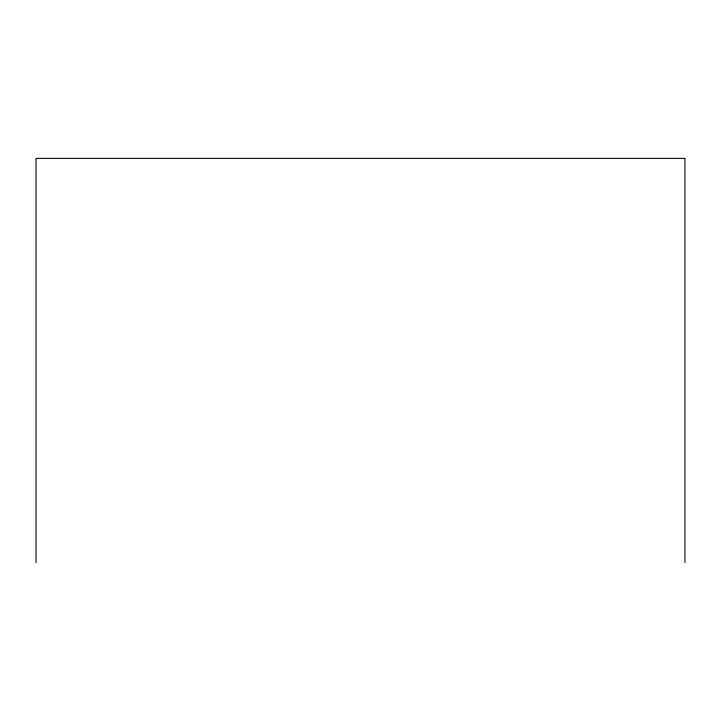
<?xml version="1.0" encoding="UTF-8"?>
<svg xmlns="http://www.w3.org/2000/svg" width="721" height="721" viewBox="0 0 721 721"><rect width="100%" height="100%" fill="white"/><g stroke="black" fill="none" stroke-linecap="round" stroke-linejoin="round"><path stroke-width="1.08" d="M684.95 562.614L684.95 158.386L36.05 158.386L36.05 562.614"/></g></svg>
